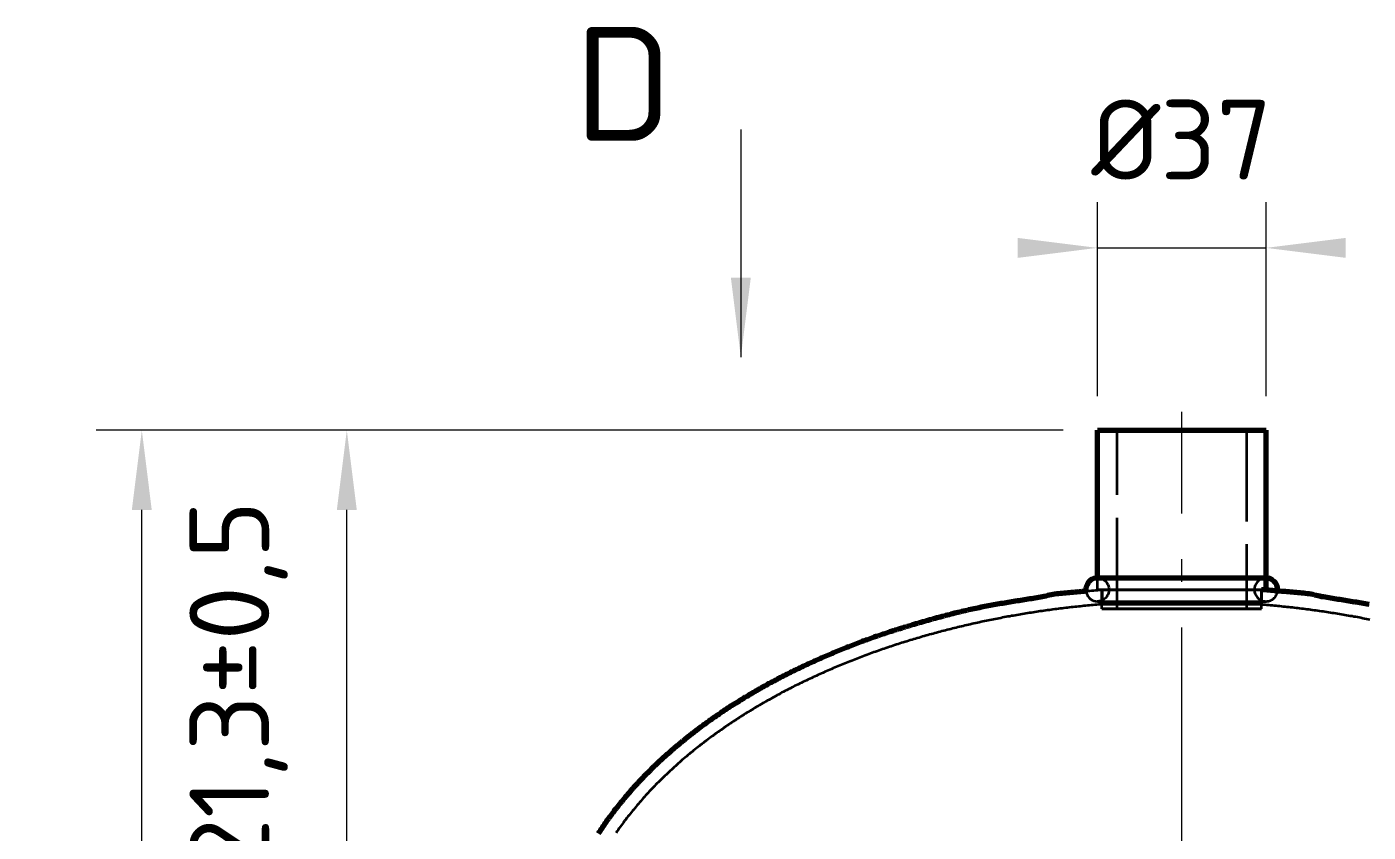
# Model space of a CAD drawing. Header units: millimetres. Extents: x 0 to 594, y 0 to 420.
# Drawn here: x 71.7 to 130.6, y 288.8 to 324.1 of the extents above; entities that cross this region are included whole.
import ezdxf
from ezdxf.enums import TextEntityAlignment as Align

# ---------------------------------------------------------------- set-up
doc = ezdxf.new("R2010")
doc.units = ezdxf.units.MM
doc.linetypes.add('IRAM-E-TRAZOS', pattern=[5, 4, -1])
doc.linetypes.add('IRAM-F-TRAZO-PUNTO', pattern=[20, 15, -2, 1, -2])
for name, color, linetype, lineweight in [('01-VISIBLE', 7, 'CONTINUOUS', 70), ('02-OCULTA', 4, 'IRAM-E-TRAZOS', 35), ('03-EJE', 1, 'IRAM-F-TRAZO-PUNTO', 18), ('04-COTA', 3, 'CONTINUOUS', 18), ('06-TEXTO', 7, 'CONTINUOUS', 25), ('08-FINA', 5, 'CONTINUOUS', 18)]:
    doc.layers.add(name, color=color, linetype=linetype, lineweight=lineweight)
doc.styles.add('ISO3098', font='isocpeur.ttf')
doc.dimstyles.new('FLAMA-IRAM', dxfattribs={"dimtxt": 3.5, "dimasz": 3.5, "dimexe": 2, "dimexo": 1.5, "dimgap": 1, "dimtad": 1, "dimdec": 1, "dimtxsty": 'ISO3098', "dimblk": 'IRAM_FLECHA', "dimblk1": 'IRAM_FLECHA', "dimblk2": 'IRAM_FLECHA', "dimcen": 2.5, "dimclrd": 3, "dimclre": 3, "dimclrt": 3, "dimazin": 3, "dimtfac": 1, "dimtmove": 0, "dimatfit": 3, "dimlwd": 18, "dimlwe": 18})

# ---------------------------------------------------------------- blocks, each defined once
blk = doc.blocks.new('IRAM_FLECHA')
blk.add_solid([(0, 0), (-1, 0.125), (-1, -0.125)])

msp = doc.modelspace()

# ---------------------------------------------------------------- hatches: boundary and pattern name
at = {"layer": '08-FINA'}
h = msp.add_hatch(color=7, dxfattribs=at)
h.dxf.hatch_style = 1
h.paths.add_polyline_path([(103.07, 309.63), (103.508, 313.13), (102.633, 313.13)])

# ---------------------------------------------------------------- linework, layer by layer
at = {"layer": '01-VISIBLE'}
for p, q in [((118.725, 299.942), (118.725, 306.43)), ((126.125, 299.43), (126.125, 306.43))]:
    msp.add_line(p, q, dxfattribs=at)
for points in [[(118.725, 306.43), (118.805, 306.43), (118.886, 306.43), (118.966, 306.43), (119.047, 306.43), (119.127, 306.43), (119.208, 306.43), (119.288, 306.43), (119.368, 306.43), (119.449, 306.43), (119.529, 306.43), (119.61, 306.43), (119.69, 306.43), (119.771, 306.43), (119.851, 306.43), (119.932, 306.43), (120.012, 306.43), (120.092, 306.43), (120.173, 306.43), (120.253, 306.43), (120.334, 306.43), (120.414, 306.43), (120.495, 306.43), (120.575, 306.43), (120.655, 306.43), (120.736, 306.43), (120.816, 306.43), (120.897, 306.43), (120.977, 306.43), (121.058, 306.43), (121.138, 306.43), (121.218, 306.43), (121.299, 306.43), (121.379, 306.43), (121.46, 306.43), (121.54, 306.43), (121.621, 306.43), (121.701, 306.43), (121.782, 306.43), (121.862, 306.43), (121.942, 306.43), (122.023, 306.43), (122.103, 306.43), (122.184, 306.43), (122.264, 306.43), (122.345, 306.43), (122.425, 306.43), (122.505, 306.43), (122.586, 306.43), (122.666, 306.43), (122.747, 306.43), (122.827, 306.43), (122.908, 306.43), (122.988, 306.43), (123.068, 306.43), (123.149, 306.43), (123.229, 306.43), (123.31, 306.43), (123.39, 306.43), (123.471, 306.43), (123.551, 306.43), (123.632, 306.43), (123.712, 306.43), (123.792, 306.43), (123.873, 306.43), (123.953, 306.43), (124.034, 306.43), (124.114, 306.43), (124.195, 306.43), (124.275, 306.43), (124.355, 306.43), (124.436, 306.43), (124.516, 306.43), (124.597, 306.43), (124.677, 306.43), (124.758, 306.43), (124.838, 306.43), (124.918, 306.43), (124.999, 306.43), (125.079, 306.43), (125.16, 306.43), (125.24, 306.43), (125.321, 306.43), (125.401, 306.43), (125.482, 306.43), (125.562, 306.43), (125.642, 306.43), (125.723, 306.43), (125.803, 306.43), (125.884, 306.43), (125.964, 306.43), (126.045, 306.43), (126.125, 306.43)], [(118.725, 299.942), (118.645, 299.936), (118.567, 299.917), (118.493, 299.886), (118.424, 299.844), (118.363, 299.792), (118.311, 299.731), (118.269, 299.662), (118.238, 299.588), (118.219, 299.51), (118.213, 299.43)], [(118.725, 299.942), (118.725, 299.942), (118.725, 299.942), (118.725, 299.942), (118.725, 299.942), (118.725, 299.942), (118.725, 299.942)], [(126.125, 299.942), (126.045, 299.942), (125.964, 299.942), (125.884, 299.942), (125.803, 299.942), (125.723, 299.942), (125.642, 299.942), (125.562, 299.942), (125.482, 299.942), (125.401, 299.942), (125.321, 299.942), (125.24, 299.942), (125.16, 299.942), (125.079, 299.942), (124.999, 299.942), (124.918, 299.942), (124.838, 299.942), (124.758, 299.942), (124.677, 299.942), (124.597, 299.942), (124.516, 299.942), (124.436, 299.942), (124.355, 299.942), (124.275, 299.942), (124.195, 299.942), (124.114, 299.942), (124.034, 299.942), (123.953, 299.942), (123.873, 299.942), (123.792, 299.942), (123.712, 299.942), (123.632, 299.942), (123.551, 299.942), (123.471, 299.942), (123.39, 299.942), (123.31, 299.942), (123.229, 299.942), (123.149, 299.942), (123.068, 299.942), (122.988, 299.942), (122.908, 299.942), (122.827, 299.942), (122.747, 299.942), (122.666, 299.942), (122.586, 299.942), (122.505, 299.942), (122.425, 299.942), (122.345, 299.942), (122.264, 299.942), (122.184, 299.942), (122.103, 299.942), (122.023, 299.942), (121.942, 299.942), (121.862, 299.942), (121.782, 299.942), (121.701, 299.942), (121.621, 299.942), (121.54, 299.942), (121.46, 299.942), (121.379, 299.942), (121.299, 299.942), (121.218, 299.942), (121.138, 299.942), (121.058, 299.942), (120.977, 299.942), (120.897, 299.942), (120.816, 299.942), (120.736, 299.942), (120.655, 299.942), (120.575, 299.942), (120.495, 299.942), (120.414, 299.942), (120.334, 299.942), (120.253, 299.942), (120.173, 299.942), (120.092, 299.942), (120.012, 299.942), (119.932, 299.942), (119.851, 299.942), (119.771, 299.942), (119.69, 299.942), (119.61, 299.942), (119.529, 299.942), (119.449, 299.942), (119.368, 299.942), (119.288, 299.942), (119.208, 299.942), (119.127, 299.942), (119.047, 299.942), (118.966, 299.942), (118.886, 299.942), (118.805, 299.942), (118.725, 299.942)], [(96.817, 288.733), (96.861, 288.8), (96.905, 288.867), (96.95, 288.934), (96.994, 289), (97.04, 289.066), (97.085, 289.132), (97.131, 289.198), (97.177, 289.263), (97.224, 289.328), (97.27, 289.393), (97.318, 289.458), (97.365, 289.522), (97.413, 289.587), (97.461, 289.651), (97.51, 289.714), (97.558, 289.778), (97.607, 289.841), (97.657, 289.904), (97.706, 289.967), (97.756, 290.029), (97.807, 290.092), (97.857, 290.154), (97.908, 290.215), (97.96, 290.277), (98.011, 290.338), (98.063, 290.399), (98.115, 290.46), (98.167, 290.521), (98.22, 290.581), (98.273, 290.641), (98.326, 290.701), (98.38, 290.76), (98.434, 290.82), (98.488, 290.879), (98.542, 290.938), (98.596, 290.996), (98.651, 291.055), (98.706, 291.113), (98.762, 291.171), (98.817, 291.228), (98.873, 291.286), (98.929, 291.343), (98.985, 291.4), (99.042, 291.456), (99.099, 291.513), (99.156, 291.569), (99.213, 291.625), (99.271, 291.68), (99.328, 291.736), (99.386, 291.791), (99.445, 291.846), (99.503, 291.901), (99.562, 291.955), (99.621, 292.01), (99.68, 292.064), (99.739, 292.117), (99.799, 292.171), (99.858, 292.224), (99.918, 292.277), (99.978, 292.33), (100.039, 292.383), (100.099, 292.435), (100.16, 292.487), (100.221, 292.539), (100.282, 292.591), (100.344, 292.642), (100.405, 292.693), (100.467, 292.744), (100.529, 292.795), (100.591, 292.846), (100.653, 292.896), (100.716, 292.946), (100.778, 292.996), (100.841, 293.045), (100.904, 293.095), (100.967, 293.144), (101.031, 293.193), (101.094, 293.241), (101.158, 293.29), (101.222, 293.338), (101.286, 293.386), (101.35, 293.434), (101.415, 293.481), (101.479, 293.529), (101.544, 293.576), (101.609, 293.623), (101.674, 293.669), (101.739, 293.716), (101.805, 293.762), (101.87, 293.808), (101.936, 293.854), (102.002, 293.899), (102.068, 293.945), (102.134, 293.99), (102.2, 294.035), (102.267, 294.08), (102.333, 294.124), (102.4, 294.168), (102.467, 294.212), (102.534, 294.256), (102.601, 294.3), (102.668, 294.343), (102.736, 294.386), (102.803, 294.429), (102.871, 294.472), (102.939, 294.515), (103.007, 294.557), (103.075, 294.599), (103.143, 294.641), (103.211, 294.683), (103.28, 294.724), (103.348, 294.765), (103.417, 294.806), (103.486, 294.847), (103.555, 294.888), (103.624, 294.928), (103.693, 294.969), (103.763, 295.009), (103.832, 295.049), (103.902, 295.088), (103.971, 295.128), (104.041, 295.167), (104.111, 295.206), (104.181, 295.245), (104.251, 295.283), (104.321, 295.322), (104.392, 295.36), (104.462, 295.398), (104.533, 295.436), (104.603, 295.473), (104.674, 295.511), (104.745, 295.548), (104.816, 295.585), (104.887, 295.622), (104.958, 295.659), (105.03, 295.695), (105.101, 295.731), (105.173, 295.767), (105.244, 295.803), (105.316, 295.839), (105.388, 295.874), (105.459, 295.909), (105.531, 295.945), (105.603, 295.979), (105.676, 296.014), (105.748, 296.049), (105.82, 296.083), (105.893, 296.117), (105.965, 296.151), (106.038, 296.185), (106.111, 296.218), (106.183, 296.252), (106.256, 296.285), (106.329, 296.318), (106.402, 296.351), (106.475, 296.383), (106.548, 296.416), (106.622, 296.448), (106.695, 296.48), (106.769, 296.512), (106.842, 296.543), (106.916, 296.575), (106.989, 296.606), (107.063, 296.637), (107.137, 296.668), (107.211, 296.699), (107.285, 296.73), (107.359, 296.76), (107.433, 296.79), (107.507, 296.82), (107.582, 296.85), (107.656, 296.88), (107.73, 296.91), (107.805, 296.939), (107.879, 296.968), (107.954, 296.997), (108.029, 297.026), (108.103, 297.055), (108.178, 297.083), (108.253, 297.112), (108.328, 297.14), (108.403, 297.168), (108.478, 297.196), (108.553, 297.223), (108.629, 297.25), (108.704, 297.278), (108.779, 297.305), (108.855, 297.331), (108.93, 297.358), (109.006, 297.384), (109.081, 297.411), (109.157, 297.437), (109.233, 297.462), (109.309, 297.488), (109.385, 297.513), (109.461, 297.539), (109.537, 297.564), (109.613, 297.589), (109.689, 297.613), (109.765, 297.638), (109.841, 297.662), (109.918, 297.687), (109.994, 297.711), (110.071, 297.734), (110.147, 297.758), (110.224, 297.782), (110.3, 297.805), (110.377, 297.828), (110.453, 297.851), (110.53, 297.874), (110.607, 297.897), (110.684, 297.92), (110.76, 297.942), (110.837, 297.965), (110.914, 297.987), (110.991, 298.009), (111.068, 298.031), (111.145, 298.053), (111.222, 298.075), (111.299, 298.097), (111.376, 298.118), (111.454, 298.14), (111.531, 298.161), (111.608, 298.182), (111.685, 298.203), (111.762, 298.224), (111.84, 298.245), (111.917, 298.266), (111.994, 298.287), (112.072, 298.307), (112.149, 298.328), (112.227, 298.348), (112.304, 298.368), (112.382, 298.388), (112.459, 298.408), (112.537, 298.427), (112.615, 298.446), (112.692, 298.465), (112.77, 298.484), (112.848, 298.502), (112.926, 298.52), (113.004, 298.538), (113.082, 298.556), (113.16, 298.573), (113.239, 298.59), (113.317, 298.607), (113.395, 298.624), (113.474, 298.64), (113.552, 298.656), (113.631, 298.672), (113.709, 298.688), (113.788, 298.703), (113.866, 298.718), (113.945, 298.733), (114.024, 298.748), (114.102, 298.762), (114.181, 298.776), (114.26, 298.791), (114.339, 298.804), (114.418, 298.818), (114.497, 298.832), (114.576, 298.845), (114.654, 298.859), (114.733, 298.872), (114.812, 298.885), (114.891, 298.898), (114.97, 298.911), (115.05, 298.924), (115.129, 298.936), (115.208, 298.949), (115.287, 298.962), (115.366, 298.974), (115.445, 298.987), (115.524, 299), (115.603, 299.012), (115.682, 299.025), (115.761, 299.038), (115.84, 299.051), (115.919, 299.064), (115.998, 299.077), (116.077, 299.09), (116.156, 299.103), (116.235, 299.116), (116.314, 299.13), (116.392, 299.145), (116.471, 299.163), (116.548, 299.183), (116.625, 299.206), (116.703, 299.224), (116.782, 299.237), (116.861, 299.248), (116.94, 299.257), (117.02, 299.266), (117.1, 299.274), (117.179, 299.282), (117.259, 299.289), (117.339, 299.297), (117.419, 299.304), (117.498, 299.311), (117.578, 299.318), (117.658, 299.325), (117.738, 299.332), (117.817, 299.339), (117.897, 299.346), (117.977, 299.353), (118.057, 299.359), (118.136, 299.366), (118.216, 299.373)], [(130.647, 298.78), (130.567, 298.795), (130.488, 298.809), (130.408, 298.822), (130.328, 298.836), (130.248, 298.849), (130.169, 298.863), (130.089, 298.876), (130.009, 298.889), (129.929, 298.902), (129.85, 298.915), (129.77, 298.928), (129.69, 298.941), (129.61, 298.954), (129.53, 298.967), (129.451, 298.98), (129.371, 298.993), (129.291, 299.005), (129.211, 299.018), (129.131, 299.031), (129.051, 299.044), (128.972, 299.057), (128.892, 299.07), (128.812, 299.083), (128.732, 299.096), (128.653, 299.11), (128.573, 299.124), (128.493, 299.139), (128.414, 299.154), (128.335, 299.173), (128.258, 299.196), (128.18, 299.218), (128.101, 299.233), (128.021, 299.244), (127.94, 299.254), (127.86, 299.263), (127.78, 299.271), (127.699, 299.279), (127.619, 299.287), (127.538, 299.294), (127.458, 299.302), (127.377, 299.309), (127.297, 299.316), (127.216, 299.323), (127.136, 299.33), (127.055, 299.337), (126.975, 299.344), (126.894, 299.351), (126.813, 299.357), (126.733, 299.364), (126.652, 299.371), (126.572, 299.377), (126.491, 299.384), (126.411, 299.391), (126.33, 299.397), (126.249, 299.404), (126.169, 299.41), (126.088, 299.417), (126.008, 299.423), (125.927, 299.43)]]:
    msp.add_lwpolyline(points, dxfattribs=at)
msp.add_arc((126.125, 299.43), 0.512, 0, 90, dxfattribs=at)
at = {"layer": '02-OCULTA'}
for p, q in [((119.587, 298.589), (119.587, 306.43)), ((125.263, 306.43), (125.263, 298.589)), ((118.725, 299.43), (118.725, 299.942)), ((118.923, 298.589), (118.923, 299.43)), ((118.925, 299.43), (118.925, 298.789)), ((125.925, 299.43), (125.925, 298.789)), ((125.927, 298.589), (125.927, 299.43))]:
    msp.add_line(p, q, dxfattribs=at)
for points in [[(126.125, 306.43), (126.045, 306.43), (125.964, 306.43), (125.884, 306.43), (125.803, 306.43), (125.723, 306.43), (125.642, 306.43), (125.562, 306.43), (125.482, 306.43), (125.401, 306.43), (125.321, 306.43), (125.24, 306.43), (125.16, 306.43), (125.079, 306.43), (124.999, 306.43), (124.918, 306.43), (124.838, 306.43), (124.758, 306.43), (124.677, 306.43), (124.597, 306.43), (124.516, 306.43), (124.436, 306.43), (124.355, 306.43), (124.275, 306.43), (124.195, 306.43), (124.114, 306.43), (124.034, 306.43), (123.953, 306.43), (123.873, 306.43), (123.792, 306.43), (123.712, 306.43), (123.632, 306.43), (123.551, 306.43), (123.471, 306.43), (123.39, 306.43), (123.31, 306.43), (123.229, 306.43), (123.149, 306.43), (123.068, 306.43), (122.988, 306.43), (122.908, 306.43), (122.827, 306.43), (122.747, 306.43), (122.666, 306.43), (122.586, 306.43), (122.505, 306.43), (122.425, 306.43), (122.345, 306.43), (122.264, 306.43), (122.184, 306.43), (122.103, 306.43), (122.023, 306.43), (121.942, 306.43), (121.862, 306.43), (121.782, 306.43), (121.701, 306.43), (121.621, 306.43), (121.54, 306.43), (121.46, 306.43), (121.379, 306.43), (121.299, 306.43), (121.218, 306.43), (121.138, 306.43), (121.058, 306.43), (120.977, 306.43), (120.897, 306.43), (120.816, 306.43), (120.736, 306.43), (120.655, 306.43), (120.575, 306.43), (120.495, 306.43), (120.414, 306.43), (120.334, 306.43), (120.253, 306.43), (120.173, 306.43), (120.092, 306.43), (120.012, 306.43), (119.932, 306.43), (119.851, 306.43), (119.771, 306.43), (119.69, 306.43), (119.61, 306.43), (119.529, 306.43), (119.449, 306.43), (119.368, 306.43), (119.288, 306.43), (119.208, 306.43), (119.127, 306.43), (119.047, 306.43), (118.966, 306.43), (118.886, 306.43), (118.805, 306.43), (118.725, 306.43)], [(125.263, 306.43), (125.182, 306.43), (125.1, 306.43), (125.019, 306.43), (124.938, 306.43), (124.857, 306.43), (124.776, 306.43), (124.695, 306.43), (124.614, 306.43), (124.533, 306.43), (124.452, 306.43), (124.371, 306.43), (124.29, 306.43), (124.209, 306.43), (124.128, 306.43), (124.046, 306.43), (123.965, 306.43), (123.884, 306.43), (123.803, 306.43), (123.722, 306.43), (123.641, 306.43), (123.56, 306.43), (123.479, 306.43), (123.398, 306.43), (123.317, 306.43), (123.236, 306.43), (123.155, 306.43), (123.074, 306.43), (122.993, 306.43), (122.911, 306.43), (122.83, 306.43), (122.749, 306.43), (122.668, 306.43), (122.587, 306.43), (122.506, 306.43), (122.425, 306.43), (122.344, 306.43), (122.263, 306.43), (122.182, 306.43), (122.101, 306.43), (122.02, 306.43), (121.939, 306.43), (121.857, 306.43), (121.776, 306.43), (121.695, 306.43), (121.614, 306.43), (121.533, 306.43), (121.452, 306.43), (121.371, 306.43), (121.29, 306.43), (121.209, 306.43), (121.128, 306.43), (121.047, 306.43), (120.966, 306.43), (120.885, 306.43), (120.804, 306.43), (120.722, 306.43), (120.641, 306.43), (120.56, 306.43), (120.479, 306.43), (120.398, 306.43), (120.317, 306.43), (120.236, 306.43), (120.155, 306.43), (120.074, 306.43), (119.993, 306.43), (119.912, 306.43), (119.831, 306.43), (119.75, 306.43), (119.668, 306.43), (119.587, 306.43)], [(119.587, 306.43), (119.668, 306.43), (119.75, 306.43), (119.831, 306.43), (119.912, 306.43), (119.993, 306.43), (120.074, 306.43), (120.155, 306.43), (120.236, 306.43), (120.317, 306.43), (120.398, 306.43), (120.479, 306.43), (120.56, 306.43), (120.641, 306.43), (120.722, 306.43), (120.804, 306.43), (120.885, 306.43), (120.966, 306.43), (121.047, 306.43), (121.128, 306.43), (121.209, 306.43), (121.29, 306.43), (121.371, 306.43), (121.452, 306.43), (121.533, 306.43), (121.614, 306.43), (121.695, 306.43), (121.776, 306.43), (121.857, 306.43), (121.939, 306.43), (122.02, 306.43), (122.101, 306.43), (122.182, 306.43), (122.263, 306.43), (122.344, 306.43), (122.425, 306.43), (122.506, 306.43), (122.587, 306.43), (122.668, 306.43), (122.749, 306.43), (122.83, 306.43), (122.911, 306.43), (122.993, 306.43), (123.074, 306.43), (123.155, 306.43), (123.236, 306.43), (123.317, 306.43), (123.398, 306.43), (123.479, 306.43), (123.56, 306.43), (123.641, 306.43), (123.722, 306.43), (123.803, 306.43), (123.884, 306.43), (123.965, 306.43), (124.046, 306.43), (124.128, 306.43), (124.209, 306.43), (124.29, 306.43), (124.371, 306.43), (124.452, 306.43), (124.533, 306.43), (124.614, 306.43), (124.695, 306.43), (124.776, 306.43), (124.857, 306.43), (124.938, 306.43), (125.019, 306.43), (125.1, 306.43), (125.182, 306.43), (125.263, 306.43)], [(126.125, 299.942), (126.045, 299.942), (125.964, 299.942), (125.884, 299.942), (125.803, 299.942), (125.723, 299.942), (125.642, 299.942), (125.562, 299.942), (125.482, 299.942), (125.401, 299.942), (125.321, 299.942), (125.24, 299.942), (125.16, 299.942), (125.079, 299.942), (124.999, 299.942), (124.918, 299.942), (124.838, 299.942), (124.758, 299.942), (124.677, 299.942), (124.597, 299.942), (124.516, 299.942), (124.436, 299.942), (124.355, 299.942), (124.275, 299.942), (124.195, 299.942), (124.114, 299.942), (124.034, 299.942), (123.953, 299.942), (123.873, 299.942), (123.792, 299.942), (123.712, 299.942), (123.632, 299.942), (123.551, 299.942), (123.471, 299.942), (123.39, 299.942), (123.31, 299.942), (123.229, 299.942), (123.149, 299.942), (123.068, 299.942), (122.988, 299.942), (122.908, 299.942), (122.827, 299.942), (122.747, 299.942), (122.666, 299.942), (122.586, 299.942), (122.505, 299.942), (122.425, 299.942), (122.345, 299.942), (122.264, 299.942), (122.184, 299.942), (122.103, 299.942), (122.023, 299.942), (121.942, 299.942), (121.862, 299.942), (121.782, 299.942), (121.701, 299.942), (121.621, 299.942), (121.54, 299.942), (121.46, 299.942), (121.379, 299.942), (121.299, 299.942), (121.218, 299.942), (121.138, 299.942), (121.058, 299.942), (120.977, 299.942), (120.897, 299.942), (120.816, 299.942), (120.736, 299.942), (120.655, 299.942), (120.575, 299.942), (120.495, 299.942), (120.414, 299.942), (120.334, 299.942), (120.253, 299.942), (120.173, 299.942), (120.092, 299.942), (120.012, 299.942), (119.932, 299.942), (119.851, 299.942), (119.771, 299.942), (119.69, 299.942), (119.61, 299.942), (119.529, 299.942), (119.449, 299.942), (119.368, 299.942), (119.288, 299.942), (119.208, 299.942), (119.127, 299.942), (119.047, 299.942), (118.966, 299.942), (118.886, 299.942), (118.805, 299.942), (118.725, 299.942)], [(118.725, 299.942), (118.805, 299.936), (118.883, 299.917), (118.957, 299.886), (119.026, 299.844), (119.087, 299.792), (119.139, 299.731), (119.181, 299.662), (119.212, 299.588), (119.231, 299.51), (119.237, 299.43), (119.231, 299.35), (119.212, 299.272), (119.181, 299.198), (119.139, 299.129), (119.087, 299.068), (119.026, 299.016), (118.957, 298.974), (118.883, 298.943), (118.805, 298.924), (118.725, 298.918)], [(118.213, 299.43), (118.219, 299.35), (118.238, 299.272), (118.269, 299.198), (118.311, 299.129), (118.363, 299.068), (118.424, 299.016), (118.493, 298.974), (118.567, 298.943), (118.645, 298.924), (118.725, 298.918)], [(118.216, 299.373), (118.305, 299.38), (118.393, 299.387), (118.482, 299.394), (118.571, 299.401), (118.659, 299.408), (118.748, 299.415), (118.836, 299.422), (118.925, 299.43)], [(126.125, 299.43), (126.045, 299.43), (125.964, 299.43), (125.884, 299.43), (125.803, 299.43), (125.723, 299.43), (125.642, 299.43), (125.562, 299.43), (125.482, 299.43), (125.401, 299.43), (125.321, 299.43), (125.24, 299.43), (125.16, 299.43), (125.079, 299.43), (124.999, 299.43), (124.918, 299.43), (124.838, 299.43), (124.758, 299.43), (124.677, 299.43), (124.597, 299.43), (124.516, 299.43), (124.436, 299.43), (124.355, 299.43), (124.275, 299.43), (124.195, 299.43), (124.114, 299.43), (124.034, 299.43), (123.953, 299.43), (123.873, 299.43), (123.792, 299.43), (123.712, 299.43), (123.632, 299.43), (123.551, 299.43), (123.471, 299.43), (123.39, 299.43), (123.31, 299.43), (123.229, 299.43), (123.149, 299.43), (123.068, 299.43), (122.988, 299.43), (122.908, 299.43), (122.827, 299.43), (122.747, 299.43), (122.666, 299.43), (122.586, 299.43), (122.505, 299.43), (122.425, 299.43), (122.345, 299.43), (122.264, 299.43), (122.184, 299.43), (122.103, 299.43), (122.023, 299.43), (121.942, 299.43), (121.862, 299.43), (121.782, 299.43), (121.701, 299.43), (121.621, 299.43), (121.54, 299.43), (121.46, 299.43), (121.379, 299.43), (121.299, 299.43), (121.218, 299.43), (121.138, 299.43), (121.058, 299.43), (120.977, 299.43), (120.897, 299.43), (120.816, 299.43), (120.736, 299.43), (120.655, 299.43), (120.575, 299.43), (120.495, 299.43), (120.414, 299.43), (120.334, 299.43), (120.253, 299.43), (120.173, 299.43), (120.092, 299.43), (120.012, 299.43), (119.932, 299.43), (119.851, 299.43), (119.771, 299.43), (119.69, 299.43), (119.61, 299.43), (119.529, 299.43), (119.449, 299.43), (119.368, 299.43), (119.288, 299.43), (119.208, 299.43), (119.127, 299.43), (119.047, 299.43), (118.966, 299.43), (118.886, 299.43), (118.805, 299.43), (118.725, 299.43)], [(118.725, 299.43), (118.805, 299.43), (118.886, 299.43), (118.966, 299.43), (119.047, 299.43), (119.127, 299.43), (119.208, 299.43), (119.288, 299.43), (119.368, 299.43), (119.449, 299.43), (119.529, 299.43), (119.61, 299.43), (119.69, 299.43), (119.771, 299.43), (119.851, 299.43), (119.932, 299.43), (120.012, 299.43), (120.092, 299.43), (120.173, 299.43), (120.253, 299.43), (120.334, 299.43), (120.414, 299.43), (120.495, 299.43), (120.575, 299.43), (120.655, 299.43), (120.736, 299.43), (120.816, 299.43), (120.897, 299.43), (120.977, 299.43), (121.058, 299.43), (121.138, 299.43), (121.218, 299.43), (121.299, 299.43), (121.379, 299.43), (121.46, 299.43), (121.54, 299.43), (121.621, 299.43), (121.701, 299.43), (121.782, 299.43), (121.862, 299.43), (121.942, 299.43), (122.023, 299.43), (122.103, 299.43), (122.184, 299.43), (122.264, 299.43), (122.345, 299.43), (122.425, 299.43), (122.505, 299.43), (122.586, 299.43), (122.666, 299.43), (122.747, 299.43), (122.827, 299.43), (122.908, 299.43), (122.988, 299.43), (123.068, 299.43), (123.149, 299.43), (123.229, 299.43), (123.31, 299.43), (123.39, 299.43), (123.471, 299.43), (123.551, 299.43), (123.632, 299.43), (123.712, 299.43), (123.792, 299.43), (123.873, 299.43), (123.953, 299.43), (124.034, 299.43), (124.114, 299.43), (124.195, 299.43), (124.275, 299.43), (124.355, 299.43), (124.436, 299.43), (124.516, 299.43), (124.597, 299.43), (124.677, 299.43), (124.758, 299.43), (124.838, 299.43), (124.918, 299.43), (124.999, 299.43), (125.079, 299.43), (125.16, 299.43), (125.24, 299.43), (125.321, 299.43), (125.401, 299.43), (125.482, 299.43), (125.562, 299.43), (125.642, 299.43), (125.723, 299.43), (125.803, 299.43), (125.884, 299.43), (125.964, 299.43), (126.045, 299.43), (126.125, 299.43)], [(125.927, 299.43), (125.846, 299.43), (125.766, 299.43), (125.685, 299.43), (125.605, 299.43), (125.524, 299.43), (125.444, 299.43), (125.363, 299.43), (125.283, 299.43), (125.202, 299.43), (125.122, 299.43), (125.041, 299.43), (124.961, 299.43), (124.88, 299.43), (124.8, 299.43), (124.719, 299.43), (124.639, 299.43), (124.558, 299.43), (124.478, 299.43), (124.397, 299.43), (124.317, 299.43), (124.236, 299.43), (124.156, 299.43), (124.075, 299.43), (123.995, 299.43), (123.914, 299.43), (123.834, 299.43), (123.753, 299.43), (123.673, 299.43), (123.592, 299.43), (123.512, 299.43), (123.431, 299.43), (123.351, 299.43), (123.27, 299.43), (123.19, 299.43), (123.109, 299.43), (123.029, 299.43), (122.948, 299.43), (122.868, 299.43), (122.787, 299.43), (122.707, 299.43), (122.626, 299.43), (122.546, 299.43), (122.465, 299.43), (122.385, 299.43), (122.304, 299.43), (122.224, 299.43), (122.143, 299.43), (122.063, 299.43), (121.982, 299.43), (121.902, 299.43), (121.821, 299.43), (121.741, 299.43), (121.66, 299.43), (121.58, 299.43), (121.499, 299.43), (121.419, 299.43), (121.338, 299.43), (121.258, 299.43), (121.177, 299.43), (121.097, 299.43), (121.016, 299.43), (120.936, 299.43), (120.855, 299.43), (120.775, 299.43), (120.694, 299.43), (120.614, 299.43), (120.533, 299.43), (120.453, 299.43), (120.372, 299.43), (120.292, 299.43), (120.211, 299.43), (120.131, 299.43), (120.05, 299.43), (119.97, 299.43), (119.889, 299.43), (119.809, 299.43), (119.728, 299.43), (119.648, 299.43), (119.567, 299.43), (119.487, 299.43), (119.406, 299.43), (119.326, 299.43), (119.245, 299.43), (119.165, 299.43), (119.084, 299.43), (119.004, 299.43), (118.923, 299.43)], [(118.923, 299.43), (119.004, 299.43), (119.084, 299.43), (119.165, 299.43), (119.245, 299.43), (119.326, 299.43), (119.406, 299.43), (119.487, 299.43), (119.567, 299.43), (119.648, 299.43), (119.728, 299.43), (119.809, 299.43), (119.889, 299.43), (119.97, 299.43), (120.05, 299.43), (120.131, 299.43), (120.211, 299.43), (120.292, 299.43), (120.372, 299.43), (120.453, 299.43), (120.533, 299.43), (120.614, 299.43), (120.694, 299.43), (120.775, 299.43), (120.855, 299.43), (120.936, 299.43), (121.016, 299.43), (121.097, 299.43), (121.177, 299.43), (121.258, 299.43), (121.338, 299.43), (121.419, 299.43), (121.499, 299.43), (121.58, 299.43), (121.66, 299.43), (121.741, 299.43), (121.821, 299.43), (121.902, 299.43), (121.982, 299.43), (122.063, 299.43), (122.143, 299.43), (122.224, 299.43), (122.304, 299.43), (122.385, 299.43), (122.465, 299.43), (122.546, 299.43), (122.626, 299.43), (122.707, 299.43), (122.787, 299.43), (122.868, 299.43), (122.948, 299.43), (123.029, 299.43), (123.109, 299.43), (123.19, 299.43), (123.27, 299.43), (123.351, 299.43), (123.431, 299.43), (123.512, 299.43), (123.592, 299.43), (123.673, 299.43), (123.753, 299.43), (123.834, 299.43), (123.914, 299.43), (123.995, 299.43), (124.075, 299.43), (124.156, 299.43), (124.236, 299.43), (124.317, 299.43), (124.397, 299.43), (124.478, 299.43), (124.558, 299.43), (124.639, 299.43), (124.719, 299.43), (124.8, 299.43), (124.88, 299.43), (124.961, 299.43), (125.041, 299.43), (125.122, 299.43), (125.202, 299.43), (125.283, 299.43), (125.363, 299.43), (125.444, 299.43), (125.524, 299.43), (125.605, 299.43), (125.685, 299.43), (125.766, 299.43), (125.846, 299.43), (125.927, 299.43)], [(125.925, 299.43), (125.845, 299.43), (125.764, 299.43), (125.684, 299.43), (125.603, 299.43), (125.523, 299.43), (125.442, 299.43), (125.362, 299.43), (125.281, 299.43), (125.201, 299.43), (125.12, 299.43), (125.04, 299.43), (124.959, 299.43), (124.879, 299.43), (124.799, 299.43), (124.718, 299.43), (124.638, 299.43), (124.557, 299.43), (124.477, 299.43), (124.396, 299.43), (124.316, 299.43), (124.235, 299.43), (124.155, 299.43), (124.074, 299.43), (123.994, 299.43), (123.914, 299.43), (123.833, 299.43), (123.753, 299.43), (123.672, 299.43), (123.592, 299.43), (123.511, 299.43), (123.431, 299.43), (123.35, 299.43), (123.27, 299.43), (123.189, 299.43), (123.109, 299.43), (123.028, 299.43), (122.948, 299.43), (122.868, 299.43), (122.787, 299.43), (122.707, 299.43), (122.626, 299.43), (122.546, 299.43), (122.465, 299.43), (122.385, 299.43), (122.304, 299.43), (122.224, 299.43), (122.143, 299.43), (122.063, 299.43), (121.982, 299.43), (121.902, 299.43), (121.822, 299.43), (121.741, 299.43), (121.661, 299.43), (121.58, 299.43), (121.5, 299.43), (121.419, 299.43), (121.339, 299.43), (121.258, 299.43), (121.178, 299.43), (121.097, 299.43), (121.017, 299.43), (120.936, 299.43), (120.856, 299.43), (120.776, 299.43), (120.695, 299.43), (120.615, 299.43), (120.534, 299.43), (120.454, 299.43), (120.373, 299.43), (120.293, 299.43), (120.212, 299.43), (120.132, 299.43), (120.051, 299.43), (119.971, 299.43), (119.891, 299.43), (119.81, 299.43), (119.73, 299.43), (119.649, 299.43), (119.569, 299.43), (119.488, 299.43), (119.408, 299.43), (119.327, 299.43), (119.247, 299.43), (119.166, 299.43), (119.086, 299.43), (119.005, 299.43), (118.925, 299.43)], [(118.925, 299.43), (119.005, 299.43), (119.086, 299.43), (119.166, 299.43), (119.247, 299.43), (119.327, 299.43), (119.408, 299.43), (119.488, 299.43), (119.569, 299.43), (119.649, 299.43), (119.73, 299.43), (119.81, 299.43), (119.891, 299.43), (119.971, 299.43), (120.051, 299.43), (120.132, 299.43), (120.212, 299.43), (120.293, 299.43), (120.373, 299.43), (120.454, 299.43), (120.534, 299.43), (120.615, 299.43), (120.695, 299.43), (120.776, 299.43), (120.856, 299.43), (120.936, 299.43), (121.017, 299.43), (121.097, 299.43), (121.178, 299.43), (121.258, 299.43), (121.339, 299.43), (121.419, 299.43), (121.5, 299.43), (121.58, 299.43), (121.661, 299.43), (121.741, 299.43), (121.822, 299.43), (121.902, 299.43), (121.982, 299.43), (122.063, 299.43), (122.143, 299.43), (122.224, 299.43), (122.304, 299.43), (122.385, 299.43), (122.465, 299.43), (122.546, 299.43), (122.626, 299.43), (122.707, 299.43), (122.787, 299.43), (122.868, 299.43), (122.948, 299.43), (123.028, 299.43), (123.109, 299.43), (123.189, 299.43), (123.27, 299.43), (123.35, 299.43), (123.431, 299.43), (123.511, 299.43), (123.592, 299.43), (123.672, 299.43), (123.753, 299.43), (123.833, 299.43), (123.914, 299.43), (123.994, 299.43), (124.074, 299.43), (124.155, 299.43), (124.235, 299.43), (124.316, 299.43), (124.396, 299.43), (124.477, 299.43), (124.557, 299.43), (124.638, 299.43), (124.718, 299.43), (124.799, 299.43), (124.879, 299.43), (124.959, 299.43), (125.04, 299.43), (125.12, 299.43), (125.201, 299.43), (125.281, 299.43), (125.362, 299.43), (125.442, 299.43), (125.523, 299.43), (125.603, 299.43), (125.684, 299.43), (125.764, 299.43), (125.845, 299.43), (125.925, 299.43)], [(125.927, 299.43), (125.927, 299.43), (125.926, 299.43), (125.926, 299.43), (125.926, 299.43), (125.925, 299.43), (125.925, 299.43)], [(118.925, 298.789), (118.845, 298.782), (118.765, 298.775), (118.685, 298.769), (118.605, 298.762), (118.526, 298.755), (118.446, 298.747), (118.366, 298.74), (118.286, 298.732), (118.206, 298.725), (118.127, 298.717), (118.047, 298.709), (117.967, 298.7), (117.887, 298.692), (117.808, 298.684), (117.728, 298.675), (117.648, 298.666), (117.569, 298.657), (117.489, 298.648), (117.409, 298.639), (117.33, 298.629), (117.25, 298.62), (117.17, 298.61), (117.091, 298.6), (117.011, 298.59), (116.932, 298.58), (116.852, 298.57), (116.773, 298.559), (116.693, 298.549), (116.614, 298.538), (116.534, 298.527), (116.455, 298.516), (116.376, 298.505), (116.296, 298.493), (116.217, 298.482), (116.138, 298.47), (116.058, 298.458), (115.979, 298.446), (115.9, 298.434), (115.821, 298.422), (115.741, 298.409), (115.662, 298.396), (115.583, 298.384), (115.504, 298.371), (115.425, 298.358), (115.346, 298.344), (115.267, 298.331), (115.188, 298.317), (115.109, 298.304), (115.03, 298.29), (114.951, 298.276), (114.872, 298.261), (114.793, 298.247), (114.714, 298.233), (114.636, 298.218), (114.557, 298.203), (114.478, 298.188), (114.399, 298.173), (114.321, 298.158), (114.242, 298.142), (114.163, 298.127), (114.085, 298.111), (114.006, 298.095), (113.928, 298.079), (113.849, 298.063), (113.771, 298.046), (113.692, 298.03), (113.614, 298.013), (113.535, 297.996), (113.457, 297.979), (113.379, 297.962), (113.3, 297.944), (113.222, 297.927), (113.144, 297.909), (113.066, 297.891), (112.988, 297.873), (112.91, 297.855), (112.832, 297.837), (112.754, 297.818), (112.676, 297.8), (112.598, 297.781), (112.52, 297.762), (112.442, 297.743), (112.364, 297.724), (112.286, 297.704), (112.209, 297.684), (112.131, 297.665), (112.053, 297.645), (111.976, 297.625), (111.898, 297.604), (111.821, 297.584), (111.743, 297.563), (111.666, 297.542), (111.588, 297.522), (111.511, 297.5), (111.434, 297.479), (111.356, 297.458), (111.279, 297.436), (111.202, 297.414), (111.125, 297.392), (111.048, 297.37), (110.971, 297.348), (110.894, 297.325), (110.817, 297.303), (110.74, 297.28), (110.663, 297.257), (110.586, 297.234), (110.51, 297.211), (110.433, 297.187), (110.357, 297.164), (110.28, 297.14), (110.203, 297.116), (110.127, 297.092), (110.051, 297.067), (109.974, 297.043), (109.898, 297.018), (109.822, 296.993), (109.746, 296.968), (109.669, 296.943), (109.593, 296.918), (109.517, 296.892), (109.442, 296.867), (109.366, 296.841), (109.29, 296.815), (109.214, 296.788), (109.138, 296.762), (109.063, 296.735), (108.987, 296.709), (108.912, 296.682), (108.836, 296.654), (108.761, 296.627), (108.686, 296.6), (108.61, 296.572), (108.535, 296.544), (108.46, 296.516), (108.385, 296.488), (108.31, 296.459), (108.235, 296.431), (108.16, 296.402), (108.085, 296.373), (108.011, 296.344), (107.936, 296.315), (107.862, 296.285), (107.787, 296.256), (107.713, 296.226), (107.638, 296.196), (107.564, 296.165), (107.49, 296.135), (107.416, 296.104), (107.342, 296.074), (107.268, 296.043), (107.194, 296.012), (107.12, 295.98), (107.047, 295.949), (106.973, 295.917), (106.899, 295.885), (106.826, 295.853), (106.753, 295.821), (106.679, 295.788), (106.606, 295.755), (106.533, 295.722), (106.46, 295.689), (106.387, 295.656), (106.314, 295.623), (106.241, 295.589), (106.169, 295.555), (106.096, 295.521), (106.024, 295.487), (105.951, 295.452), (105.879, 295.418), (105.807, 295.383), (105.735, 295.348), (105.663, 295.313), (105.591, 295.277), (105.519, 295.241), (105.447, 295.206), (105.376, 295.17), (105.304, 295.133), (105.233, 295.097), (105.161, 295.06), (105.09, 295.023), (105.019, 294.986), (104.948, 294.949), (104.877, 294.912), (104.806, 294.874), (104.736, 294.836), (104.665, 294.798), (104.595, 294.76), (104.524, 294.721), (104.454, 294.682), (104.384, 294.644), (104.314, 294.604), (104.244, 294.565), (104.175, 294.525), (104.105, 294.486), (104.036, 294.446), (103.966, 294.406), (103.897, 294.365), (103.828, 294.325), (103.759, 294.284), (103.69, 294.243), (103.621, 294.201), (103.553, 294.16), (103.484, 294.118), (103.416, 294.076), (103.348, 294.034), (103.279, 293.992), (103.212, 293.949), (103.144, 293.907), (103.076, 293.864), (103.009, 293.82), (102.941, 293.777), (102.874, 293.733), (102.807, 293.689), (102.74, 293.645), (102.673, 293.601), (102.606, 293.556), (102.54, 293.512), (102.474, 293.467), (102.407, 293.421), (102.341, 293.376), (102.275, 293.33), (102.21, 293.284), (102.144, 293.238), (102.079, 293.192), (102.013, 293.145), (101.948, 293.098), (101.883, 293.051), (101.819, 293.004), (101.754, 292.957), (101.69, 292.909), (101.625, 292.861), (101.561, 292.813), (101.497, 292.764), (101.434, 292.716), (101.37, 292.667), (101.307, 292.618), (101.244, 292.568), (101.181, 292.519), (101.118, 292.469), (101.055, 292.419), (100.993, 292.369), (100.93, 292.318), (100.868, 292.267), (100.806, 292.216), (100.745, 292.165), (100.683, 292.114), (100.622, 292.062), (100.561, 292.01), (100.5, 291.958), (100.439, 291.906), (100.379, 291.853), (100.319, 291.8), (100.259, 291.747), (100.199, 291.693), (100.139, 291.64), (100.08, 291.586), (100.021, 291.532), (99.962, 291.477), (99.904, 291.422), (99.845, 291.367), (99.787, 291.312), (99.729, 291.257), (99.672, 291.201), (99.614, 291.145), (99.557, 291.089), (99.5, 291.032), (99.443, 290.976), (99.387, 290.919), (99.331, 290.862), (99.275, 290.804), (99.219, 290.746), (99.164, 290.688), (99.109, 290.63), (99.054, 290.572), (99, 290.513), (98.945, 290.454), (98.891, 290.395), (98.837, 290.335), (98.784, 290.275), (98.731, 290.215), (98.678, 290.155), (98.625, 290.095), (98.573, 290.034), (98.521, 289.973), (98.469, 289.912), (98.418, 289.85), (98.367, 289.788), (98.316, 289.726), (98.266, 289.664), (98.215, 289.601), (98.165, 289.539), (98.116, 289.476), (98.067, 289.412), (98.018, 289.349), (97.969, 289.285), (97.921, 289.221), (97.873, 289.157), (97.826, 289.092), (97.779, 289.027), (97.732, 288.962), (97.685, 288.897), (97.639, 288.831), (97.594, 288.765)], [(118.725, 298.918), (118.805, 298.918), (118.886, 298.918), (118.966, 298.918), (119.047, 298.918), (119.127, 298.918), (119.208, 298.918), (119.288, 298.918), (119.368, 298.918), (119.449, 298.918), (119.529, 298.918), (119.61, 298.918), (119.69, 298.918), (119.771, 298.918), (119.851, 298.918), (119.932, 298.918), (120.012, 298.918), (120.092, 298.918), (120.173, 298.918), (120.253, 298.918), (120.334, 298.918), (120.414, 298.918), (120.495, 298.918), (120.575, 298.918), (120.655, 298.918), (120.736, 298.918), (120.816, 298.918), (120.897, 298.918), (120.977, 298.918), (121.058, 298.918), (121.138, 298.918), (121.218, 298.918), (121.299, 298.918), (121.379, 298.918), (121.46, 298.918), (121.54, 298.918), (121.621, 298.918), (121.701, 298.918), (121.782, 298.918), (121.862, 298.918), (121.942, 298.918), (122.023, 298.918), (122.103, 298.918), (122.184, 298.918), (122.264, 298.918), (122.345, 298.918), (122.425, 298.918), (122.505, 298.918), (122.586, 298.918), (122.666, 298.918), (122.747, 298.918), (122.827, 298.918), (122.908, 298.918), (122.988, 298.918), (123.068, 298.918), (123.149, 298.918), (123.229, 298.918), (123.31, 298.918), (123.39, 298.918), (123.471, 298.918), (123.551, 298.918), (123.632, 298.918), (123.712, 298.918), (123.792, 298.918), (123.873, 298.918), (123.953, 298.918), (124.034, 298.918), (124.114, 298.918), (124.195, 298.918), (124.275, 298.918), (124.355, 298.918), (124.436, 298.918), (124.516, 298.918), (124.597, 298.918), (124.677, 298.918), (124.758, 298.918), (124.838, 298.918), (124.918, 298.918), (124.999, 298.918), (125.079, 298.918), (125.16, 298.918), (125.24, 298.918), (125.321, 298.918), (125.401, 298.918), (125.482, 298.918), (125.562, 298.918), (125.642, 298.918), (125.723, 298.918), (125.803, 298.918), (125.884, 298.918), (125.964, 298.918), (126.045, 298.918), (126.125, 298.918)], [(118.725, 298.918), (118.805, 298.918), (118.886, 298.918), (118.966, 298.918), (119.047, 298.918), (119.127, 298.918), (119.208, 298.918), (119.288, 298.918), (119.368, 298.918), (119.449, 298.918), (119.529, 298.918), (119.61, 298.918), (119.69, 298.918), (119.771, 298.918), (119.851, 298.918), (119.932, 298.918), (120.012, 298.918), (120.092, 298.918), (120.173, 298.918), (120.253, 298.918), (120.334, 298.918), (120.414, 298.918), (120.495, 298.918), (120.575, 298.918), (120.655, 298.918), (120.736, 298.918), (120.816, 298.918), (120.897, 298.918), (120.977, 298.918), (121.058, 298.918), (121.138, 298.918), (121.218, 298.918), (121.299, 298.918), (121.379, 298.918), (121.46, 298.918), (121.54, 298.918), (121.621, 298.918), (121.701, 298.918), (121.782, 298.918), (121.862, 298.918), (121.942, 298.918), (122.023, 298.918), (122.103, 298.918), (122.184, 298.918), (122.264, 298.918), (122.345, 298.918), (122.425, 298.918), (122.505, 298.918), (122.586, 298.918), (122.666, 298.918), (122.747, 298.918), (122.827, 298.918), (122.908, 298.918), (122.988, 298.918), (123.068, 298.918), (123.149, 298.918), (123.229, 298.918), (123.31, 298.918), (123.39, 298.918), (123.471, 298.918), (123.551, 298.918), (123.632, 298.918), (123.712, 298.918), (123.792, 298.918), (123.873, 298.918), (123.953, 298.918), (124.034, 298.918), (124.114, 298.918), (124.195, 298.918), (124.275, 298.918), (124.355, 298.918), (124.436, 298.918), (124.516, 298.918), (124.597, 298.918), (124.677, 298.918), (124.758, 298.918), (124.838, 298.918), (124.918, 298.918), (124.999, 298.918), (125.079, 298.918), (125.16, 298.918), (125.24, 298.918), (125.321, 298.918), (125.401, 298.918), (125.482, 298.918), (125.562, 298.918), (125.642, 298.918), (125.723, 298.918), (125.803, 298.918), (125.884, 298.918), (125.964, 298.918), (126.045, 298.918), (126.125, 298.918)], [(125.927, 298.589), (125.846, 298.589), (125.766, 298.589), (125.685, 298.589), (125.605, 298.589), (125.524, 298.589), (125.444, 298.589), (125.363, 298.589), (125.283, 298.589), (125.202, 298.589), (125.122, 298.589), (125.041, 298.589), (124.961, 298.589), (124.88, 298.589), (124.8, 298.589), (124.719, 298.589), (124.639, 298.589), (124.558, 298.589), (124.478, 298.589), (124.397, 298.589), (124.317, 298.589), (124.236, 298.589), (124.156, 298.589), (124.075, 298.589), (123.995, 298.589), (123.914, 298.589), (123.834, 298.589), (123.753, 298.589), (123.673, 298.589), (123.592, 298.589), (123.512, 298.589), (123.431, 298.589), (123.351, 298.589), (123.27, 298.589), (123.19, 298.589), (123.109, 298.589), (123.029, 298.589), (122.948, 298.589), (122.868, 298.589), (122.787, 298.589), (122.707, 298.589), (122.626, 298.589), (122.546, 298.589), (122.465, 298.589), (122.385, 298.589), (122.304, 298.589), (122.224, 298.589), (122.143, 298.589), (122.063, 298.589), (121.982, 298.589), (121.902, 298.589), (121.821, 298.589), (121.741, 298.589), (121.66, 298.589), (121.58, 298.589), (121.499, 298.589), (121.419, 298.589), (121.338, 298.589), (121.258, 298.589), (121.177, 298.589), (121.097, 298.589), (121.016, 298.589), (120.936, 298.589), (120.855, 298.589), (120.775, 298.589), (120.694, 298.589), (120.614, 298.589), (120.533, 298.589), (120.453, 298.589), (120.372, 298.589), (120.292, 298.589), (120.211, 298.589), (120.131, 298.589), (120.05, 298.589), (119.97, 298.589), (119.889, 298.589), (119.809, 298.589), (119.728, 298.589), (119.648, 298.589), (119.567, 298.589), (119.487, 298.589), (119.406, 298.589), (119.326, 298.589), (119.245, 298.589), (119.165, 298.589), (119.084, 298.589), (119.004, 298.589), (118.923, 298.589)], [(118.923, 298.589), (119.004, 298.589), (119.084, 298.589), (119.165, 298.589), (119.245, 298.589), (119.326, 298.589), (119.406, 298.589), (119.487, 298.589), (119.567, 298.589), (119.648, 298.589), (119.728, 298.589), (119.809, 298.589), (119.889, 298.589), (119.97, 298.589), (120.05, 298.589), (120.131, 298.589), (120.211, 298.589), (120.292, 298.589), (120.372, 298.589), (120.453, 298.589), (120.533, 298.589), (120.614, 298.589), (120.694, 298.589), (120.775, 298.589), (120.855, 298.589), (120.936, 298.589), (121.016, 298.589), (121.097, 298.589), (121.177, 298.589), (121.258, 298.589), (121.338, 298.589), (121.419, 298.589), (121.499, 298.589), (121.58, 298.589), (121.66, 298.589), (121.741, 298.589), (121.821, 298.589), (121.902, 298.589), (121.982, 298.589), (122.063, 298.589), (122.143, 298.589), (122.224, 298.589), (122.304, 298.589), (122.385, 298.589), (122.465, 298.589), (122.546, 298.589), (122.626, 298.589), (122.707, 298.589), (122.787, 298.589), (122.868, 298.589), (122.948, 298.589), (123.029, 298.589), (123.109, 298.589), (123.19, 298.589), (123.27, 298.589), (123.351, 298.589), (123.431, 298.589), (123.512, 298.589), (123.592, 298.589), (123.673, 298.589), (123.753, 298.589), (123.834, 298.589), (123.914, 298.589), (123.995, 298.589), (124.075, 298.589), (124.156, 298.589), (124.236, 298.589), (124.317, 298.589), (124.397, 298.589), (124.478, 298.589), (124.558, 298.589), (124.639, 298.589), (124.719, 298.589), (124.8, 298.589), (124.88, 298.589), (124.961, 298.589), (125.041, 298.589), (125.122, 298.589), (125.202, 298.589), (125.283, 298.589), (125.363, 298.589), (125.444, 298.589), (125.524, 298.589), (125.605, 298.589), (125.685, 298.589), (125.766, 298.589), (125.846, 298.589), (125.927, 298.589)], [(125.925, 298.789), (125.845, 298.789), (125.764, 298.789), (125.684, 298.789), (125.603, 298.789), (125.523, 298.789), (125.442, 298.789), (125.362, 298.789), (125.281, 298.789), (125.201, 298.789), (125.12, 298.789), (125.04, 298.789), (124.959, 298.789), (124.879, 298.789), (124.799, 298.789), (124.718, 298.789), (124.638, 298.789), (124.557, 298.789), (124.477, 298.789), (124.396, 298.789), (124.316, 298.789), (124.235, 298.789), (124.155, 298.789), (124.074, 298.789), (123.994, 298.789), (123.914, 298.789), (123.833, 298.789), (123.753, 298.789), (123.672, 298.789), (123.592, 298.789), (123.511, 298.789), (123.431, 298.789), (123.35, 298.789), (123.27, 298.789), (123.189, 298.789), (123.109, 298.789), (123.028, 298.789), (122.948, 298.789), (122.868, 298.789), (122.787, 298.789), (122.707, 298.789), (122.626, 298.789), (122.546, 298.789), (122.465, 298.789), (122.385, 298.789), (122.304, 298.789), (122.224, 298.789), (122.143, 298.789), (122.063, 298.789), (121.982, 298.789), (121.902, 298.789), (121.822, 298.789), (121.741, 298.789), (121.661, 298.789), (121.58, 298.789), (121.5, 298.789), (121.419, 298.789), (121.339, 298.789), (121.258, 298.789), (121.178, 298.789), (121.097, 298.789), (121.017, 298.789), (120.936, 298.789), (120.856, 298.789), (120.776, 298.789), (120.695, 298.789), (120.615, 298.789), (120.534, 298.789), (120.454, 298.789), (120.373, 298.789), (120.293, 298.789), (120.212, 298.789), (120.132, 298.789), (120.051, 298.789), (119.971, 298.789), (119.891, 298.789), (119.81, 298.789), (119.73, 298.789), (119.649, 298.789), (119.569, 298.789), (119.488, 298.789), (119.408, 298.789), (119.327, 298.789), (119.247, 298.789), (119.166, 298.789), (119.086, 298.789), (119.005, 298.789), (118.925, 298.789)], [(118.925, 298.789), (119.005, 298.789), (119.086, 298.789), (119.166, 298.789), (119.247, 298.789), (119.327, 298.789), (119.408, 298.789), (119.488, 298.789), (119.569, 298.789), (119.649, 298.789), (119.73, 298.789), (119.81, 298.789), (119.891, 298.789), (119.971, 298.789), (120.051, 298.789), (120.132, 298.789), (120.212, 298.789), (120.293, 298.789), (120.373, 298.789), (120.454, 298.789), (120.534, 298.789), (120.615, 298.789), (120.695, 298.789), (120.776, 298.789), (120.856, 298.789), (120.936, 298.789), (121.017, 298.789), (121.097, 298.789), (121.178, 298.789), (121.258, 298.789), (121.339, 298.789), (121.419, 298.789), (121.5, 298.789), (121.58, 298.789), (121.661, 298.789), (121.741, 298.789), (121.822, 298.789), (121.902, 298.789), (121.982, 298.789), (122.063, 298.789), (122.143, 298.789), (122.224, 298.789), (122.304, 298.789), (122.385, 298.789), (122.465, 298.789), (122.546, 298.789), (122.626, 298.789), (122.707, 298.789), (122.787, 298.789), (122.868, 298.789), (122.948, 298.789), (123.028, 298.789), (123.109, 298.789), (123.189, 298.789), (123.27, 298.789), (123.35, 298.789), (123.431, 298.789), (123.511, 298.789), (123.592, 298.789), (123.672, 298.789), (123.753, 298.789), (123.833, 298.789), (123.914, 298.789), (123.994, 298.789), (124.074, 298.789), (124.155, 298.789), (124.235, 298.789), (124.316, 298.789), (124.396, 298.789), (124.477, 298.789), (124.557, 298.789), (124.638, 298.789), (124.718, 298.789), (124.799, 298.789), (124.879, 298.789), (124.959, 298.789), (125.04, 298.789), (125.12, 298.789), (125.201, 298.789), (125.281, 298.789), (125.362, 298.789), (125.442, 298.789), (125.523, 298.789), (125.603, 298.789), (125.684, 298.789), (125.764, 298.789), (125.845, 298.789), (125.925, 298.789)], [(125.263, 298.589), (125.182, 298.589), (125.1, 298.589), (125.019, 298.589), (124.938, 298.589), (124.857, 298.589), (124.776, 298.589), (124.695, 298.589), (124.614, 298.589), (124.533, 298.589), (124.452, 298.589), (124.371, 298.589), (124.29, 298.589), (124.209, 298.589), (124.128, 298.589), (124.046, 298.589), (123.965, 298.589), (123.884, 298.589), (123.803, 298.589), (123.722, 298.589), (123.641, 298.589), (123.56, 298.589), (123.479, 298.589), (123.398, 298.589), (123.317, 298.589), (123.236, 298.589), (123.155, 298.589), (123.074, 298.589), (122.993, 298.589), (122.911, 298.589), (122.83, 298.589), (122.749, 298.589), (122.668, 298.589), (122.587, 298.589), (122.506, 298.589), (122.425, 298.589), (122.344, 298.589), (122.263, 298.589), (122.182, 298.589), (122.101, 298.589), (122.02, 298.589), (121.939, 298.589), (121.857, 298.589), (121.776, 298.589), (121.695, 298.589), (121.614, 298.589), (121.533, 298.589), (121.452, 298.589), (121.371, 298.589), (121.29, 298.589), (121.209, 298.589), (121.128, 298.589), (121.047, 298.589), (120.966, 298.589), (120.885, 298.589), (120.804, 298.589), (120.722, 298.589), (120.641, 298.589), (120.56, 298.589), (120.479, 298.589), (120.398, 298.589), (120.317, 298.589), (120.236, 298.589), (120.155, 298.589), (120.074, 298.589), (119.993, 298.589), (119.912, 298.589), (119.831, 298.589), (119.75, 298.589), (119.668, 298.589), (119.587, 298.589)], [(119.587, 298.589), (119.668, 298.589), (119.75, 298.589), (119.831, 298.589), (119.912, 298.589), (119.993, 298.589), (120.074, 298.589), (120.155, 298.589), (120.236, 298.589), (120.317, 298.589), (120.398, 298.589), (120.479, 298.589), (120.56, 298.589), (120.641, 298.589), (120.722, 298.589), (120.804, 298.589), (120.885, 298.589), (120.966, 298.589), (121.047, 298.589), (121.128, 298.589), (121.209, 298.589), (121.29, 298.589), (121.371, 298.589), (121.452, 298.589), (121.533, 298.589), (121.614, 298.589), (121.695, 298.589), (121.776, 298.589), (121.857, 298.589), (121.939, 298.589), (122.02, 298.589), (122.101, 298.589), (122.182, 298.589), (122.263, 298.589), (122.344, 298.589), (122.425, 298.589), (122.506, 298.589), (122.587, 298.589), (122.668, 298.589), (122.749, 298.589), (122.83, 298.589), (122.911, 298.589), (122.993, 298.589), (123.074, 298.589), (123.155, 298.589), (123.236, 298.589), (123.317, 298.589), (123.398, 298.589), (123.479, 298.589), (123.56, 298.589), (123.641, 298.589), (123.722, 298.589), (123.803, 298.589), (123.884, 298.589), (123.965, 298.589), (124.046, 298.589), (124.128, 298.589), (124.209, 298.589), (124.29, 298.589), (124.371, 298.589), (124.452, 298.589), (124.533, 298.589), (124.614, 298.589), (124.695, 298.589), (124.776, 298.589), (124.857, 298.589), (124.938, 298.589), (125.019, 298.589), (125.1, 298.589), (125.182, 298.589), (125.263, 298.589)], [(125.925, 298.789), (126.005, 298.782), (126.085, 298.775), (126.165, 298.769), (126.245, 298.762), (126.324, 298.754), (126.404, 298.747), (126.484, 298.74), (126.564, 298.732), (126.644, 298.724), (126.723, 298.716), (126.803, 298.708), (126.883, 298.7), (126.963, 298.692), (127.042, 298.683), (127.122, 298.675), (127.202, 298.666), (127.281, 298.657), (127.361, 298.648), (127.441, 298.638), (127.52, 298.629), (127.6, 298.619), (127.68, 298.61), (127.759, 298.6), (127.839, 298.59), (127.918, 298.58), (127.998, 298.569), (128.077, 298.559), (128.157, 298.548), (128.236, 298.537), (128.315, 298.527), (128.395, 298.515), (128.474, 298.504), (128.554, 298.493), (128.633, 298.481), (128.712, 298.47), (128.792, 298.458), (128.871, 298.446), (128.95, 298.434), (129.029, 298.421), (129.108, 298.409), (129.188, 298.396), (129.267, 298.383), (129.346, 298.37), (129.425, 298.357), (129.504, 298.344), (129.583, 298.331), (129.662, 298.317), (129.741, 298.303), (129.82, 298.29), (129.899, 298.276), (129.978, 298.261), (130.057, 298.247), (130.136, 298.233), (130.215, 298.218), (130.293, 298.203), (130.372, 298.188), (130.451, 298.173), (130.529, 298.158), (130.608, 298.142), (130.687, 298.127)]]:
    msp.add_lwpolyline(points, dxfattribs=at)
msp.add_arc((126.125, 299.43), 0.512, 90, 0, dxfattribs=at)
at = {"layer": '03-EJE'}
msp.add_line((122.425, 182.77), (122.425, 307.23), dxfattribs=at)
at = {"layer": '08-FINA'}
msp.add_line((103.07, 319.63), (103.07, 309.63), dxfattribs=at)

# ---------------------------------------------------------------- texts
at = {"layer": '06-TEXTO', "style": 'ISO3098'}
msp.add_text('D', height=5, dxfattribs=at).set_placement((100.07, 321.63), align=Align.MIDDLE_RIGHT)

# ---------------------------------------------------------------- dimensions: what is measured, and where the dimension line sits
at = {"layer": '04-COTA'}
msp.add_linear_dim(base=(118.725, 314.43), p1=(118.725, 306.43), p2=(126.125, 306.43), dimstyle='FLAMA-IRAM', override={"dimlfac": 5, "dimpost": '%%c<>'}, dxfattribs=at).render()
for base, p1, text in [((76.775, 183.57), (94.775, 183.57), '<>±0,8'), ((85.775, 282.17), (94.775, 282.17), '<>±0,5')]:
    msp.add_linear_dim(base=base, p1=p1, p2=(118.725, 306.43), angle=90, text=text, dimstyle='FLAMA-IRAM', override={"dimlfac": 5}, dxfattribs=at).render()

doc.saveas('drawing.dxf')
